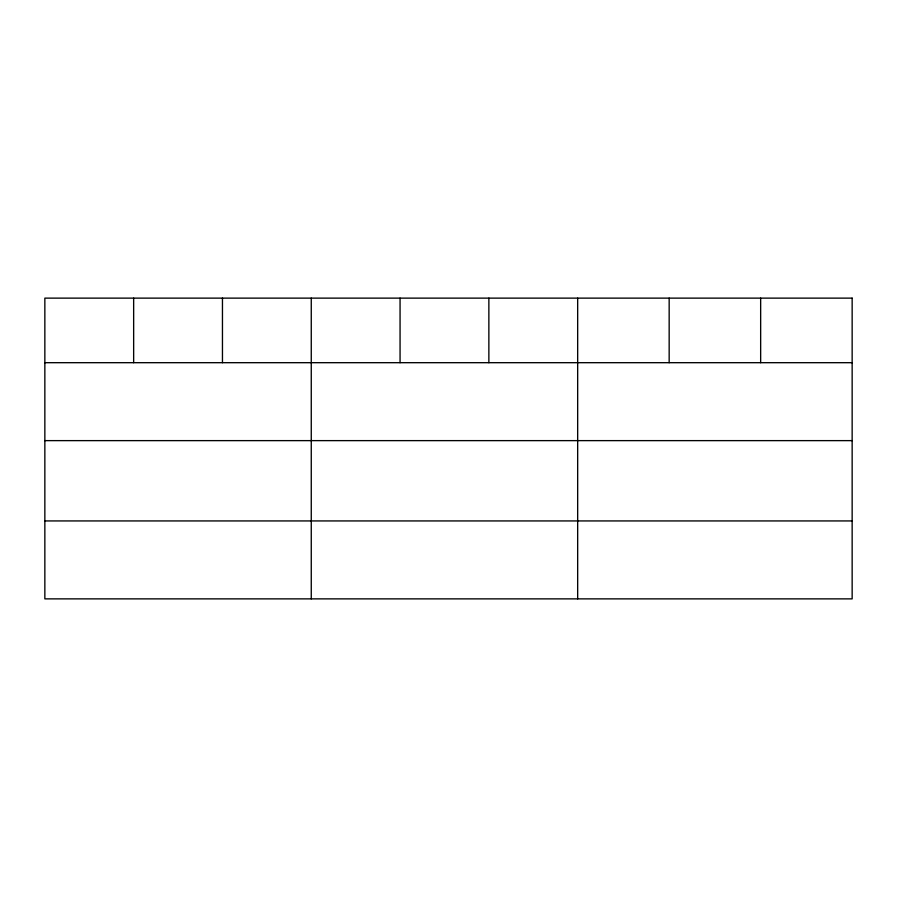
<?xml version="1.0" encoding="UTF-8"?>
<svg xmlns="http://www.w3.org/2000/svg" width="897" height="897" viewBox="0 0 897 897"><rect width="100%" height="100%" fill="white"/><g stroke="black" fill="none" stroke-linecap="round" stroke-linejoin="round"><path stroke-width="1.35" d="M44.85 362.691L852.15 362.691M44.85 440.629L852.15 440.629M44.85 520.933L852.15 520.933M760.656 298.129L760.656 362.691M669.162 298.129L669.162 362.691M577.668 298.129L577.668 598.871M488.865 298.129L488.865 362.691M400.062 298.129L400.062 362.691M311.259 298.129L311.259 598.871M222.456 298.129L222.456 362.691M133.653 298.129L133.653 362.691M852.15 298.129L44.85 298.129L44.85 598.871L852.15 598.871L852.15 298.129"/></g></svg>
